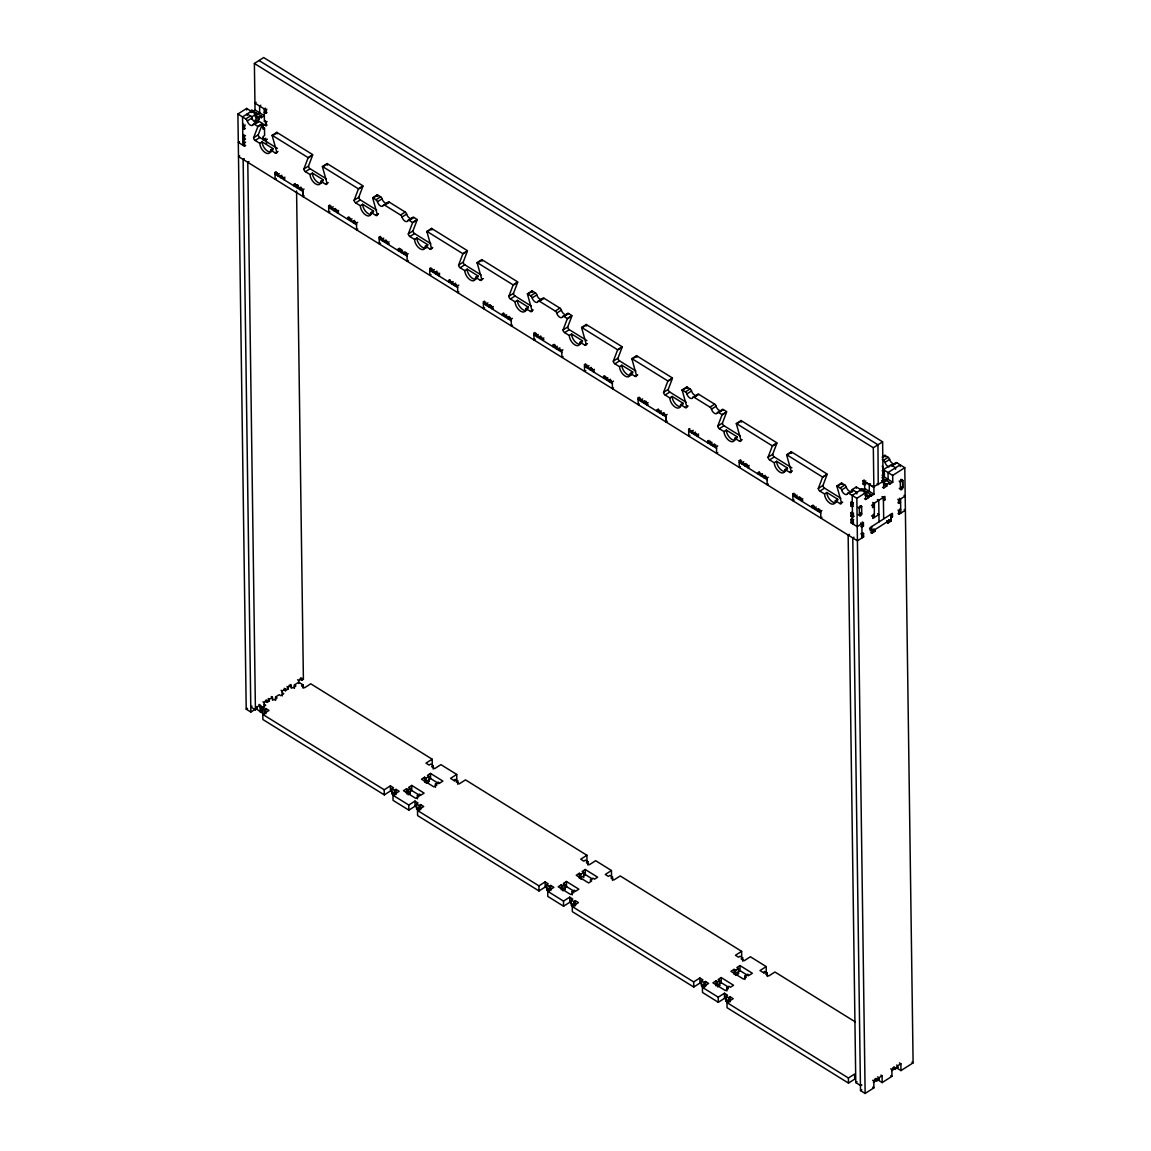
<?xml version="1.0" encoding="UTF-8"?>
<svg xmlns="http://www.w3.org/2000/svg" width="1151" height="1151" viewBox="0 0 1151 1151"><rect width="100%" height="100%" fill="white"/><g stroke="black" fill="none" stroke-linecap="round" stroke-linejoin="round"><path stroke-width="1.5" d="M253.594 137.818L257.766 126.84L262.399 123.876L258.241 134.854L253.594 137.818A2.187 1.194 57.5 0 0 255.162 140.48L259.809 143.357A7.654 4.172 57.5 0 0 265.305 152.666A7.654 4.172 57.5 0 0 270.643 150.076L272.96 148.594L262.126 141.875L259.809 143.357M303.864 169.024L308.022 158.047L312.669 155.083L308.497 166.061L303.864 169.024A2.187 1.194 57.5 0 0 305.432 171.686L310.065 174.564A7.654 4.172 57.5 0 0 315.575 183.872A7.654 4.172 57.5 0 0 320.899 181.282L323.23 179.801L312.396 173.082L310.065 174.564M354.12 200.231L358.292 189.253L362.925 186.289L358.767 197.267L354.12 200.231A2.187 1.194 57.5 0 0 355.688 202.893L360.335 205.77A7.654 4.172 57.5 0 0 365.831 215.079A7.654 4.172 57.5 0 0 371.169 212.489L373.485 211.007L362.651 204.288L360.335 205.77M408.332 233.883L412.49 222.906L417.137 219.942L412.964 230.919L408.332 233.883A2.187 1.194 57.5 0 0 409.9 236.545L414.547 239.422A7.654 4.172 57.5 0 0 420.043 248.745A7.654 4.172 57.5 0 0 425.366 246.156L427.697 244.674L416.863 237.94L414.547 239.422M458.587 265.09L462.76 254.112L467.392 251.148L463.234 262.126L458.587 265.09A2.187 1.194 57.5 0 0 460.155 267.751L464.803 270.629A7.654 4.172 57.5 0 0 470.299 279.952A7.654 4.172 57.5 0 0 475.636 277.362L477.953 275.88L467.119 269.147L464.803 270.629M508.857 296.296L513.015 285.319L517.662 282.355L513.49 293.332L508.857 296.296A2.187 1.194 57.5 0 0 510.425 298.958L515.072 301.835A7.654 4.172 57.5 0 0 520.569 311.158A7.654 4.172 57.5 0 0 525.892 308.569L528.223 307.087L517.389 300.353L515.072 301.835M563.055 329.949L567.227 318.971L571.874 316.021L567.702 326.999L563.055 329.949A2.187 1.194 57.5 0 0 564.637 332.61L569.27 335.502A7.654 4.172 57.5 0 0 574.766 344.811A7.654 4.172 57.5 0 0 580.104 342.221L582.42 340.739L571.601 334.02L569.27 335.502M613.325 361.155L617.497 350.177L622.13 347.228L617.972 358.206L613.325 361.155A2.187 1.194 57.5 0 0 614.893 363.817L619.54 366.709A7.654 4.172 57.5 0 0 625.036 376.017A7.654 4.172 57.5 0 0 630.374 373.428L632.69 371.946L621.857 365.227L619.54 366.709M663.58 392.362L667.753 381.384L672.4 378.434L668.227 389.412L663.58 392.362A2.187 1.194 57.5 0 0 665.163 395.023L669.796 397.915A7.654 4.172 57.5 0 0 675.292 407.224A7.654 4.172 57.5 0 0 680.629 404.634L682.946 403.152L672.126 396.433L669.796 397.915M717.792 426.028L721.965 415.051L726.598 412.087L722.44 423.064L717.792 426.028A2.187 1.194 57.5 0 0 719.361 428.69L724.008 431.567A7.654 4.172 57.5 0 0 729.504 440.876A7.654 4.172 57.5 0 0 734.842 438.301L737.158 436.819L726.324 430.086L724.008 431.567M768.062 457.235L772.22 446.257L776.867 443.293L772.695 454.271L768.062 457.235A2.187 1.194 57.5 0 0 769.631 459.896L774.263 462.774A7.654 4.172 57.5 0 0 779.774 472.083A7.654 4.172 57.5 0 0 785.097 469.507L787.428 468.025L776.594 461.292L774.263 462.774M818.318 488.441L822.49 477.464L827.123 474.5L822.965 485.477L818.318 488.441A2.187 1.194 57.5 0 0 819.886 491.103L824.533 493.98A7.654 4.172 57.5 0 0 830.029 503.304A7.654 4.172 57.5 0 0 835.367 500.714L837.683 499.232L826.85 492.499L824.533 493.98M878.227 484.657L877.954 444.79L259.033 60.514M259.479 116.611L261.219 117.69L264.313 115.719L255.033 109.949L254.385 63.478L263.665 57.55L882.601 441.84L883.148 481.506L881.795 480.672M256.759 708.282L250.846 712.052L246.213 709.16L237.897 114.021L246.659 108.424L255.954 114.194L256.04 120.999L259.133 119.013L259.119 117.316L255.047 114.798M266.974 112.539L265.823 113.273L265.766 109.877L254.946 103.144L256.169 102.367M250.357 111.215L251.911 110.223L261.205 115.992L261.219 117.69M260.802 105.245L259.579 106.036L259.68 112.827L256.975 114.553M252.716 111.431L255.033 109.949M245.81 118.927L250.443 115.963A2.187 1.194 57.5 0 1 251.925 118.006A4.374 2.388 57.5 0 0 254.875 122.078A4.374 2.388 57.5 0 0 257.752 121.632A2.187 1.194 57.5 0 1 259.205 121.402L262.457 123.43L257.824 126.394L254.558 124.366A2.187 1.194 57.5 0 0 253.119 124.596A4.374 2.388 57.5 0 1 250.227 125.042A4.374 2.388 57.5 0 1 247.278 120.97A2.187 1.194 57.5 0 0 245.81 118.927L237.897 114.021M254.472 114.539L256.558 113.1L256.572 114.481M251.911 119.244L251.868 116.798L255.954 114.194M265.449 108.136L264.226 108.913L264.399 121.387L265.953 122.337L265.996 125.747L267.147 124.999M247.278 120.97L251.925 118.006M265.766 109.877L266.931 109.129M243.811 124.092L242.645 124.84L244.199 125.79L244.242 129.2L245.408 128.452M266.586 110.827L264.27 112.309L265.823 113.273M244.199 125.79L245.364 125.056M259.119 117.316L261.205 115.992M244.588 127.027L242.703 128.236L244.242 129.2M253.119 124.596L257.752 121.632M254.558 124.366L259.205 121.402M243.954 134.581L242.803 135.329L244.343 136.278L244.386 139.688L245.551 138.94M264.399 121.387L265.564 120.639M244.343 136.278L245.508 135.545M265.953 122.337L267.104 121.603M244.588 137.616L242.847 138.724L244.386 139.688M266.183 123.675L262.903 125.776L262.946 129.171L264.5 128.178L262.169 126.739M239.451 141.616L238.3 142.364L244.487 146.206L245.638 145.458M244.055 141.098L242.89 141.846L244.444 142.796L244.487 146.206M244.444 142.796L245.595 142.062M244.487 144.249L242.933 145.242L242.544 116.898L251.306 111.302L251.321 112.582M255.162 140.48L259.809 137.516L277.405 148.436M265.809 138.206L263.09 139.933L263.047 136.537L264.601 135.559L264.5 128.178M239.653 155.788L238.487 156.536L857.423 540.812L863.61 536.87L863.567 533.46L862.401 532.74M272.183 135.3L276.83 132.351L312.727 154.637L308.08 157.601L272.183 135.3A2.187 1.194 57.5 0 0 272.255 135.832L276.801 152.22A2.187 1.194 57.5 0 1 275.276 152.968L270.643 150.076M272.255 135.832L276.902 132.869A2.187 1.194 57.5 0 1 276.83 132.351M266.226 142.249L266.198 139.918L267.349 139.17M266.528 143.127L267.406 142.58M244.3 158.665L243.134 159.413L250.846 712.052M248.947 161.543L247.782 162.291L255.421 709.822L256.975 708.843L256.946 707.146L255.781 706.426M275.276 152.968L276.729 152.033M276.801 152.22L277.966 151.486M276.269 178.52L275.118 179.268L275.017 172.463L276.182 171.729M277.377 172.679L275.046 174.161L302.9 191.454L302.972 196.548L304.123 195.814M279.29 175.34L278.139 176.089L278.11 174.391L279.276 173.643M282.455 176.578L280.715 177.686L280.686 175.988L281.851 175.24M284.973 178.865L283.808 179.614L283.779 177.901L284.944 177.168M305.432 171.686L310.065 168.722L326.409 178.865M296.152 184.721L294.124 186.016L294.095 184.318L295.26 183.57M322.453 166.507L327.085 163.557L362.982 185.843L358.349 188.807L322.453 166.507A2.187 1.194 57.5 0 0 322.525 167.039L327.071 183.426A2.187 1.194 57.5 0 1 325.546 184.174L320.899 181.282M322.525 167.039L327.157 164.075A2.187 1.194 57.5 0 1 327.085 163.557M298.67 187.009L297.217 187.93L297.203 186.232L298.354 185.498M301.835 188.246L299.792 189.541L299.778 187.829L300.929 187.095M302.958 196.562L302.871 189.757L304.037 189.023M325.546 184.174L328.222 182.692M329.92 211.827L328.754 212.575L328.654 205.77L329.819 205.022M331.013 205.986L328.697 207.468L356.551 224.762M333.229 208.46L331.776 209.396L331.747 207.684L333.2 206.763M336.682 209.511L334.351 210.993L334.337 209.295L335.488 208.547M338.61 212.172L337.444 212.921L337.43 211.209L338.581 210.475M355.688 202.893L360.335 199.929L376.679 210.072M372.708 197.727L377.355 194.764L380.621 196.792A2.187 1.194 57.5 0 1 382.089 198.821A4.374 2.388 57.5 0 0 385.038 202.907A4.374 2.388 57.5 0 0 387.93 202.447A2.187 1.194 57.5 0 1 389.369 202.216L405.181 212.043A2.187 1.194 57.5 0 1 406.648 214.072A4.374 2.388 57.5 0 0 409.598 218.158A4.374 2.388 57.5 0 0 412.49 217.697A2.187 1.194 57.5 0 1 413.928 217.467L417.194 219.496L412.547 222.46L409.296 220.431A2.187 1.194 57.5 0 0 407.842 220.661A4.374 2.388 57.5 0 1 404.965 221.121A4.374 2.388 57.5 0 1 402.016 217.035A2.187 1.194 57.5 0 0 400.534 214.992L384.722 205.18A2.187 1.194 57.5 0 0 383.283 205.41A4.374 2.388 57.5 0 1 380.391 205.871A4.374 2.388 57.5 0 1 377.442 201.785A2.187 1.194 57.5 0 0 375.974 199.742L372.708 197.727A2.187 1.194 57.5 0 0 372.78 198.245L377.327 214.633A2.187 1.194 57.5 0 1 375.801 215.381L371.169 212.489M372.78 198.245L377.427 195.282A2.187 1.194 57.5 0 1 377.355 194.764M349.645 218.114L347.76 219.323L347.746 217.611L348.897 216.877M375.974 199.742L380.621 196.792M377.442 201.785L382.089 198.821M352.019 220.503L350.854 221.237L350.839 219.539L351.99 218.805M355.472 221.539L353.443 222.848L353.415 221.136L354.58 220.402M383.283 205.41L387.93 202.447M357.76 229.121L356.609 229.869L356.508 223.064L357.673 222.316M384.722 205.18L389.369 202.216M375.801 215.381L378.132 213.899M377.327 214.633L378.492 213.899M400.534 214.992L405.181 212.043M402.016 217.035L406.648 214.072M380.463 243.221L379.298 243.954L379.211 237.149L380.362 236.415M381.542 237.379L379.226 238.847L407.08 256.141M407.842 220.661L412.49 217.697M409.296 220.431L413.928 217.467M383.772 239.854L382.319 240.775L382.305 239.077L383.743 238.142M386.937 241.077L384.909 242.372L384.88 240.674L386.045 239.94M389.153 243.552L388.002 244.3L387.973 242.602L389.139 241.854M409.9 236.545L414.547 233.581L430.891 243.724M401.138 249.436A1.64 1.036 -0.8 0 1 400.634 249.22L398.318 250.702L398.289 249.004L399.455 248.256M426.92 231.38L431.553 228.416L467.464 250.702L462.817 253.666L426.92 231.38A2.187 1.194 57.5 0 0 426.992 231.898L431.539 248.299A2.187 1.194 57.5 0 1 430.014 249.033L425.366 246.156M426.992 231.898L431.625 228.948A2.187 1.194 57.5 0 1 431.553 228.416M402.85 251.695L401.411 252.616L401.382 250.918L402.548 250.184M406.591 252.558L403.987 254.227L403.958 252.529L405.123 251.781M408.317 260.5L407.152 261.248L407.051 254.443L408.217 253.709M430.014 249.033L432.33 247.551M431.539 248.299L432.704 247.551M431.006 274.6L429.841 275.334L429.755 268.543L430.906 267.795M432.1 268.744L429.783 270.226L457.638 287.52M434.315 271.233L432.862 272.154L432.848 270.456L434.301 269.535M437.768 272.283L435.452 273.765L435.423 272.053L436.876 271.132M439.696 274.945L438.545 275.679L438.517 273.981L439.682 273.233M460.155 267.751L464.803 264.788L481.147 274.945M450.602 280.973L448.861 282.081L448.832 280.384L449.998 279.65M477.176 262.586L481.823 259.622L517.72 281.909L513.073 284.873L477.176 262.586A2.187 1.194 57.5 0 0 477.248 263.104L481.794 279.506A2.187 1.194 57.5 0 1 480.284 280.24L475.636 277.362M477.248 263.104L481.895 260.155A2.187 1.194 57.5 0 1 481.823 259.622M453.408 283.074L451.955 284.009L451.926 282.312L453.091 281.563M456.271 284.498L454.53 285.606L454.501 283.909L455.667 283.16M458.861 291.894L457.695 292.627L457.609 285.822L458.76 285.088M480.284 280.24L482.888 278.571M481.794 279.506L482.96 278.758M484.643 307.907L483.492 308.641L483.391 301.835L484.557 301.102M485.751 302.051L483.42 303.533L511.274 320.827M487.966 304.54L486.513 305.461L486.485 303.763L487.938 302.842M491.405 305.576L489.089 307.058L489.06 305.36L490.225 304.627M493.347 308.238L492.182 308.986L492.153 307.288L493.319 306.54M510.425 298.958L515.072 295.994L531.402 306.152M527.446 293.793L532.079 290.829L535.344 292.858A2.187 1.194 57.5 0 1 536.826 294.901A4.374 2.388 57.5 0 0 539.776 298.972A4.374 2.388 57.5 0 0 542.653 298.526A2.187 1.194 57.5 0 1 544.106 298.296L559.904 308.108A2.187 1.194 57.5 0 1 561.386 310.151A4.374 2.388 57.5 0 0 564.335 314.223A4.374 2.388 57.5 0 0 567.227 313.777A2.187 1.194 57.5 0 1 568.666 313.547L571.932 315.575L567.285 318.525L564.019 316.511A2.187 1.194 57.5 0 0 562.58 316.726A4.374 2.388 57.5 0 1 559.688 317.187A4.374 2.388 57.5 0 1 556.739 313.115A2.187 1.194 57.5 0 0 555.271 311.072L539.459 301.245A2.187 1.194 57.5 0 0 538.021 301.476A4.374 2.388 57.5 0 1 535.129 301.936A4.374 2.388 57.5 0 1 532.179 297.864A2.187 1.194 57.5 0 0 530.712 295.821L527.446 293.793A2.187 1.194 57.5 0 0 527.518 294.325L532.064 310.712A2.187 1.194 57.5 0 1 530.539 311.446L525.892 308.569M527.518 294.325L532.15 291.361A2.187 1.194 57.5 0 1 532.079 290.829M504.67 314.007L502.498 315.388L502.469 313.691L503.634 312.943M530.712 295.821L535.344 292.858M532.179 297.864L536.826 294.901M507.044 316.381L505.591 317.316L505.562 315.604L506.728 314.87M510.497 317.431L508.166 318.913L508.152 317.216L509.303 316.467M538.021 301.476L542.653 298.526M512.497 325.201L511.332 325.934L511.245 319.129L512.396 318.395M539.459 301.245L544.106 298.296M530.539 311.446L532.28 310.338M532.064 310.712L533.23 309.964M555.271 311.072L559.904 308.108M556.739 313.115L561.386 310.151M535.186 339.286L534.035 340.02L533.935 333.229L535.1 332.481M536.294 333.43L533.978 334.912L561.817 352.206M562.58 316.726L567.227 313.777M564.019 316.511L568.666 313.547M538.51 335.919L537.057 336.84L537.028 335.142L538.193 334.409M541.661 337.157L539.632 338.452L539.618 336.739L540.769 336.006M543.891 339.631L542.725 340.365L542.711 338.667L543.862 337.934M564.637 332.61L569.27 329.661L586.881 340.581M554.739 344.883L555.372 345.286L553.041 346.768L553.027 345.07L554.178 344.336M581.643 327.445L586.291 324.481L622.187 346.782L617.555 349.731L581.643 327.445A2.187 1.194 57.5 0 0 581.715 327.977L586.276 344.365A2.187 1.194 57.5 0 1 584.751 345.099L580.104 342.221M581.715 327.977L586.363 325.014A2.187 1.194 57.5 0 1 586.291 324.481M557.588 347.775L556.134 348.695L556.12 346.998L557.271 346.25M560.163 349.372L558.724 350.292L558.695 348.595L559.861 347.861M563.04 356.58L561.889 357.314L561.789 350.523L562.954 349.775M584.751 345.099L586.492 343.991M586.276 344.365L587.427 343.631M585.744 370.665L584.579 371.413L584.478 364.608L585.643 363.86M586.837 364.824L584.521 366.306L612.375 383.6M588.765 367.486L587.6 368.234L587.571 366.522L589.024 365.601M592.204 368.536L590.175 369.831L590.161 368.133L591.312 367.385M594.434 371.01L593.269 371.744L593.254 370.046L594.405 369.313M614.893 363.817L619.54 360.867L635.884 371.01M605.469 376.952L603.584 378.161L603.57 376.449L604.721 375.715M631.913 358.652L636.561 355.702L672.457 377.988L667.81 380.938L631.913 358.652A2.187 1.194 57.5 0 0 631.985 359.184L636.532 375.571A2.187 1.194 57.5 0 1 635.007 376.305L630.374 373.428M631.985 359.184L636.632 356.22A2.187 1.194 57.5 0 1 636.561 355.702M608.131 379.154L606.692 380.075L606.663 378.377L607.814 377.643M611.296 380.377L609.267 381.672L609.239 379.974L610.404 379.24M613.584 387.959L612.433 388.707L612.332 381.902L613.497 381.154M635.007 376.305L637.035 375.01M636.532 375.571L637.697 374.838M639.38 403.972L638.215 404.706L638.129 397.915L639.28 397.167M640.474 398.131L638.158 399.598L666.012 416.892L666.084 422M642.69 400.606L641.236 401.526L641.222 399.829L642.675 398.908M646.43 401.469L643.826 403.138L643.797 401.44L644.963 400.692M648.071 404.318L646.92 405.051L646.891 403.354L648.056 402.62M665.163 395.023L669.796 392.074L686.14 402.217M682.169 389.858L686.816 386.909L690.082 388.923A2.187 1.194 57.5 0 1 691.55 390.966A4.374 2.388 57.5 0 0 694.499 395.052A4.374 2.388 57.5 0 0 697.391 394.592A2.187 1.194 57.5 0 1 698.83 394.361L714.642 404.174A2.187 1.194 57.5 0 1 716.123 406.217A4.374 2.388 57.5 0 0 719.073 410.303A4.374 2.388 57.5 0 0 721.95 409.842A2.187 1.194 57.5 0 1 723.404 409.612L726.655 411.641L722.022 414.605L718.756 412.576A2.187 1.194 57.5 0 0 717.318 412.806A4.374 2.388 57.5 0 1 714.426 413.252A4.374 2.388 57.5 0 1 711.476 409.18A2.187 1.194 57.5 0 0 710.009 407.137L694.197 397.325A2.187 1.194 57.5 0 0 692.744 397.555A4.374 2.388 57.5 0 1 689.866 398.001A4.374 2.388 57.5 0 1 686.917 393.93A2.187 1.194 57.5 0 0 685.435 391.887L682.169 389.858A2.187 1.194 57.5 0 0 682.241 390.39L686.802 406.778A2.187 1.194 57.5 0 1 685.277 407.526L680.629 404.634M682.241 390.39L686.888 387.427A2.187 1.194 57.5 0 1 686.816 386.909M658.976 410.346L657.235 411.454L657.207 409.756L658.372 409.022M685.435 391.887L690.082 388.923M686.917 393.93L691.55 390.966M661.48 412.648L660.329 413.382L660.3 411.684L661.465 410.936M664.645 413.871L662.904 414.979L662.875 413.281L664.041 412.547M692.744 397.555L697.391 394.592M667.235 421.266L666.069 422L665.969 415.209L667.134 414.461M694.197 397.325L698.83 394.361M685.277 407.526L687.593 406.044M686.802 406.778L687.953 406.044M710.009 407.137L714.642 404.174M711.476 409.18L716.123 406.217M246.213 709.16L247.508 708.34M252.04 706.139L250.774 706.944L255.421 709.822M689.924 435.351L688.758 436.1L688.672 429.294L689.823 428.56M717.318 412.806L721.95 409.842M256.946 707.146L260.04 705.16L258.874 704.441M264.241 707.419L264.169 702.542L267.262 700.556L266.097 699.837M265.248 701.002L267.277 702.268L269.363 700.93L269.348 699.232L272.442 697.261L271.276 696.542M282.283 695.909L282.211 691.017L285.304 689.046L284.153 688.327M283.592 689.665L285.333 690.744L288.167 688.945L288.153 687.233L291.246 685.262L290.081 684.543M298.756 683.464L298.713 680.5L301.807 678.514L300.656 677.795M718.756 412.576L723.404 409.612M693.233 431.985L691.794 432.92L691.765 431.222L693.219 430.287M261.09 706.21L261.162 711.318L262.716 712.268L262.644 707.174L261.09 706.21L260.068 706.872L264.342 709.52L264.413 714.627L255.479 708.239M275.607 700.384L275.564 696.988L279.146 694.7L280.686 695.65L283.793 693.679L282.24 692.715M294.411 688.399L294.354 684.989L298.742 682.198L303.015 684.845L303.073 688.255M299.807 678.961L301.835 680.227L303.389 679.234L296.57 190.937M262.644 707.174L265.737 705.203L264.183 704.239M696.11 433.409L694.37 434.517L694.341 432.819L695.506 432.071M261.263 711.246L260.14 711.965L260.04 705.16M264.342 709.52L265.895 708.541L268.989 710.455L262.802 714.411L262.874 719.504L384.29 794.895L390.477 790.953L390.405 785.845L384.218 789.787L384.29 794.895M303.015 684.845L301.476 685.838L304.569 687.766L310.756 683.809L432.172 759.2L432.244 764.293M698.628 435.697L697.463 436.445L697.434 434.733L698.599 433.999M719.361 428.69L724.008 425.726L740.352 435.869M710.109 442.646L710.095 441.365L707.779 442.847L707.75 441.15L708.915 440.401M736.381 423.525L741.028 420.561L776.925 442.847L772.278 445.811L736.381 423.525A2.187 1.194 57.5 0 0 736.453 424.043L740.999 440.43A2.187 1.194 57.5 0 1 739.474 441.178L734.842 438.301M736.453 424.043L741.1 421.079A2.187 1.194 57.5 0 1 741.028 420.561M712.325 443.84L710.872 444.761L710.843 443.063L712.009 442.329M715.778 444.89L713.447 446.372L713.433 444.66L714.584 443.926M717.778 452.645L716.613 453.393L716.526 446.588L717.677 445.854M739.474 441.178L742.165 439.696M740.467 466.745L739.316 467.479L739.215 460.673L740.668 459.753M741.575 460.889L739.244 462.371L767.098 479.665M743.791 463.378L742.337 464.299L742.309 462.601L743.762 461.68M747.229 464.414L744.913 465.896L744.884 464.198L746.049 463.465M749.172 467.076L748.006 467.824L747.977 466.126L749.143 465.378M769.631 459.896L774.263 456.933L791.874 467.867M760.207 473.018L758.322 474.226L758.293 472.529L759.459 471.781M786.651 454.731L791.284 451.767L827.181 474.054L822.548 477.018L786.651 454.731A2.187 1.194 57.5 0 0 786.723 455.249L791.269 471.637A2.187 1.194 57.5 0 1 789.744 472.385L785.097 469.507M786.723 455.249L791.356 452.3A2.187 1.194 57.5 0 1 791.284 451.767M762.868 475.219L761.415 476.154L761.387 474.442L762.552 473.708M766.034 476.456L763.991 477.751L763.976 476.054L765.127 475.305M768.321 484.039L767.156 484.772L767.07 477.967L768.221 477.233M789.744 472.385L791.197 471.464M791.269 471.637L792.42 470.903M794.118 500.038L792.953 500.786L792.852 493.98L794.017 493.247M795.212 494.196L792.895 495.678L820.749 512.972M797.427 496.685L795.974 497.606L795.945 495.908L797.111 495.16M869.71 495.491L870.875 496.21L873.969 494.239L873.321 447.753L882.601 441.84M800.88 497.721L798.549 499.203L798.535 497.505L799.686 496.772M802.808 500.383L801.643 501.131L801.628 499.433L802.779 498.685M819.886 491.103L824.533 488.139L840.877 498.282M836.906 485.938L841.554 482.974L844.805 485.003A2.187 1.194 57.5 0 1 846.287 487.046A4.374 2.388 57.5 0 0 849.237 491.117A4.374 2.388 57.5 0 0 852.128 490.657A2.187 1.194 57.5 0 1 853.567 490.441L848.92 493.391A2.187 1.194 57.5 0 0 847.481 493.621A4.374 2.388 57.5 0 1 844.589 494.081A4.374 2.388 57.5 0 1 841.64 489.995A2.187 1.194 57.5 0 0 840.172 487.966L836.906 485.938A2.187 1.194 57.5 0 0 836.978 486.456L841.525 502.858A2.187 1.194 57.5 0 1 840 503.591L835.367 500.714M882.285 456.99L884.889 455.321L888.155 457.35A2.187 1.194 57.5 0 1 889.637 459.393A4.374 2.388 57.5 0 0 892.572 463.465A4.374 2.388 57.5 0 0 895.464 463.019A2.187 1.194 57.5 0 1 896.902 462.788L904.787 467.709L913.103 1062.862L900.988 1070.588L896.053 1067.524M836.978 486.456L841.626 483.506A2.187 1.194 57.5 0 1 841.554 482.974M882.357 457.522L884.961 455.854A2.187 1.194 57.5 0 1 884.889 455.321M814.304 507.332L814.289 506.037L811.959 507.533L811.944 505.836L813.095 505.088M840.172 487.966L844.805 485.003M882.285 459.551L883.508 460.314L888.155 457.35M841.64 489.995L846.287 487.046M883.508 460.314A2.187 1.194 57.5 0 1 884.99 462.357L889.637 459.393M816.505 508.526L815.052 509.447L815.037 507.749L816.188 507.015M819.958 509.576L817.642 511.058L817.613 509.361L818.778 508.613M865.797 484.326L864.631 485.075L863.092 484.111L863.034 480.715L864.2 479.967M852.272 491.995L852.229 489.549L856.315 486.945L865.595 492.714L865.696 499.505L868.789 497.534L868.76 495.836L864.991 493.491M865.811 480.888L864.588 481.665L864.703 489.607M888.514 483.492L889.665 484.211L892.773 482.24L883.479 476.471L883.392 469.68L890.917 464.875L895.55 467.752M882.184 470.845L883.349 470.097L884.5 470.817M847.481 493.621L852.128 490.657M895.464 463.019L890.816 465.968A2.187 1.194 57.5 0 1 892.27 465.752L896.902 462.788M821.958 517.331L820.807 518.079L820.706 511.274L821.872 510.54M863.092 484.111L865.12 482.816M432.172 759.2L425.985 763.142L429.078 765.07L430.632 764.077L433.193 765.674L433.236 769.069M859.998 489.736L861.567 488.743L870.847 494.513L870.875 496.21M391.944 788.752L394.505 790.349L394.577 795.442L392.016 793.859L391.944 788.752L393.498 787.773L390.405 785.845M866.43 493.204L869.322 491.348L869.235 484.557L870.444 483.765M840 503.591L842.69 502.109M882.083 475.162L883.349 475.939L884.5 475.205M862.746 489.707L864.689 488.47L873.969 494.239M882.328 477.219L883.479 476.471M394.505 790.349L396.059 789.356L399.152 791.284L392.966 795.226L393.038 800.333L408.85 810.146L415.036 806.204L414.964 801.096L408.778 805.038L408.85 810.146M433.193 765.674L431.639 766.652L434.733 768.58L440.934 764.638L456.731 774.45L456.803 779.544L454.328 781.126M392.016 793.859L393.57 792.866L390.477 790.953M853.51 506.023L852.344 506.757L850.805 505.793L850.747 502.397L852.2 501.476M872.645 1080.329L873.81 1081.062L873.911 1087.853L865.135 1093.45L856.833 498.297L865.595 492.714M882.198 480.298L883.651 481.19L873.192 487.017M892.773 482.24L892.672 475.435L904.787 467.709M885.608 480.96L888.126 479.363L888.025 472.557L900.168 464.817L900.168 466.601M853.452 502.613L852.301 503.361L850.747 502.397M406.548 788.723L403.454 790.694L415.828 798.391L418.921 796.406L417.381 795.456L419.453 794.118L421.007 795.082L424.1 793.111L411.727 785.428L408.634 787.399L410.173 788.363L410.245 793.456L408.159 794.794L408.087 789.687L406.548 788.723L406.62 793.83M424.59 777.213L421.496 779.184L433.884 786.867L436.977 784.896L435.423 783.932L438.258 782.133L439.811 783.083L442.905 781.112L430.517 773.429L427.424 775.4L428.978 776.364L429.05 781.471L426.215 783.27L426.143 778.177L424.59 777.213L424.661 782.32M850.805 505.793L853.409 504.138M408.087 789.687L410.173 788.363M426.143 778.177L428.978 776.364M868.76 495.836L870.847 494.513M882.587 487.276L883.738 487.995L886.831 486.024L886.817 484.326L889.651 482.514L882.112 477.838M411.727 785.428L411.799 790.521L408.706 792.492L410.245 793.456M428.532 779.846L430.589 778.536L430.517 773.429M854.229 516.137L852.488 517.245L850.949 516.281L850.891 512.886L852.344 511.95M900.916 479.435L902.657 480.514L900.327 481.996L899.147 481.075M853.61 513.101L852.445 513.85L850.891 512.886M850.949 516.281L853.553 514.612M878.443 500.527L877.379 499.505M862.257 521.979L863.408 522.698L857.222 526.64L851.035 522.799L850.992 519.403L852.445 518.468M902.657 480.514L902.744 487.592L900.427 489.074L899.248 488.369M853.697 519.619L852.531 520.367L850.992 519.403M883.421 500.786L884.975 499.793L884.918 496.398L872.544 504.296L872.587 507.692L874.141 506.699L871.825 505.26M456.731 774.45L450.545 778.393L453.638 780.32L455.192 779.328L457.753 780.925L457.796 784.32M851.035 522.799L853.351 521.317M853.74 523.014L852.589 523.763L852.186 495.419L860.948 489.822L860.977 491.103M416.518 804.002L419.079 805.599L419.151 810.692L416.59 809.11L416.518 804.002L418.058 803.024L414.964 801.096M874.242 514.065L872.703 515.058L872.746 518.454L878.932 514.511L877.58 513.677M419.079 805.599L420.619 804.607L423.712 806.534L417.525 810.477L417.597 815.584L539.013 890.96L545.2 887.018L545.128 881.911L538.941 885.867L539.013 890.96M457.753 780.925L456.213 781.903L459.307 783.831L465.493 779.889L586.909 855.265L586.981 860.372M898.269 500.973L900.586 502.411L899.046 503.404L899.003 499.994L905.204 496.038L904.024 495.333M416.59 809.11L418.13 808.117M849.309 534.309L848.143 535.042L855.783 1082.587L860.43 1085.465L861.682 1084.659M863.408 522.698L863.466 526.093L861.912 527.086L860.747 526.367M853.956 537.186L852.776 537.934L860.502 1090.572L865.135 1093.45M863.567 533.46L862.013 534.452L860.862 533.733M904.226 509.505L905.391 510.224L899.19 514.166L899.147 510.771L900.701 509.778L899.535 509.059M890.932 517.72L892.485 516.741L892.428 513.332L870.257 527.475L870.3 530.884L871.854 529.892L869.523 528.453M871.868 531.589L890.96 519.418M870.732 532.582L871.897 533.301L874.99 531.316L874.961 529.618L873.81 528.899M886.73 522.381L887.881 523.101L890.975 521.13L890.888 514.324M586.909 855.265L580.723 859.222L583.816 861.135L585.355 860.157L587.916 861.739L587.974 865.149M546.682 884.831L549.243 886.414L549.315 891.521L546.754 889.924L546.682 884.831L548.221 883.839L545.128 881.911M549.243 886.414L550.797 885.436L553.89 887.349L547.703 891.291L547.775 896.399L563.573 906.211L569.774 902.269L569.702 897.161L563.515 901.118L563.573 906.211M587.916 861.739L586.377 862.732L589.47 864.646L595.657 860.703L611.469 870.516L611.541 875.623M546.754 889.924L548.293 888.932M561.271 884.802L558.177 886.774L570.565 894.456L573.658 892.485L572.105 891.521L574.191 890.198L575.745 891.147L578.838 889.176L566.45 881.493L563.357 883.464L564.911 884.428L564.983 889.522L562.897 890.86L562.825 885.752L561.271 884.802L561.343 889.896M580.938 879.35L580.867 874.242L579.327 873.278L576.234 875.264L588.607 882.946L591.7 880.975L590.161 880.011L592.995 878.199L594.535 879.163L597.628 877.191L585.255 869.494L582.161 871.48L583.715 872.429L583.787 877.537L582.233 876.573M562.825 885.752L564.911 884.428M580.867 874.242L583.715 872.429M564.465 887.91L566.522 886.601L566.45 881.493M583.269 875.911L585.327 874.602L585.255 869.494M611.469 870.516L605.282 874.472L608.375 876.386L609.929 875.407L612.49 876.99L612.533 880.4M571.241 900.082L573.802 901.665L573.874 906.772L571.313 905.175L571.241 900.082L572.795 899.089L569.702 897.161M573.802 901.665L575.356 900.686L578.449 902.6L572.263 906.556L572.335 911.65L693.751 987.04L699.937 983.083L699.866 977.99L693.679 981.932L693.751 987.04M612.49 876.99L610.936 877.983L614.03 879.896L620.216 875.954L741.632 951.345L741.704 956.438M571.313 905.175L572.867 904.197M741.632 951.345L735.446 955.287L738.539 957.215L740.093 956.222L742.654 957.819L742.697 961.214M701.419 980.897L703.98 982.494L704.052 987.587L701.491 985.99L701.419 980.897L702.959 979.904L699.866 977.99M703.98 982.494L705.52 981.501L708.613 983.414L702.427 987.371L702.498 992.464L718.31 1002.291L724.497 998.334L724.425 993.241L718.238 997.183L718.31 1002.291M742.654 957.819L741.115 958.797L744.208 960.725L750.394 956.769L766.206 966.595L766.278 971.689L763.804 973.271M701.491 985.99L703.031 985.011M717.605 985.227L717.562 981.832L716.008 980.868L712.915 982.839L725.288 990.522L728.382 988.551L726.842 987.587L728.928 986.263L730.468 987.227L733.561 985.256L721.188 977.559L718.095 979.544L719.634 980.494L719.706 985.601L717.62 986.925M734.065 969.358L730.957 971.329L743.345 979.012L746.438 977.041L744.884 976.077L747.718 974.264L749.272 975.228L752.366 973.257L739.992 965.574L736.899 967.545L738.438 968.509L738.51 973.602L735.676 975.415L735.604 970.322L734.065 969.358L734.122 974.451M717.562 981.832L719.634 980.494M735.604 970.322L738.438 968.509M719.202 983.976L721.26 982.666L721.188 977.559M737.992 971.991L740.064 970.667L739.992 965.574M766.206 966.595L760.02 970.538L763.113 972.466L764.652 971.473L767.213 973.07L767.271 976.465M725.979 996.147L728.54 997.744L728.612 1002.838L726.051 1001.255L725.979 996.147L727.518 995.155L724.425 993.241M728.54 997.744L730.094 996.752L733.187 998.68L727 1002.622L727.072 1007.715L848.474 1083.105L854.675 1079.163L854.603 1074.056L848.416 1078.012L848.474 1083.105M767.213 973.07L765.674 974.048L768.767 975.976L774.954 972.019L855.394 1021.973M726.051 1001.255L727.59 1000.262M855.783 1082.587L857.035 1081.782M873.81 1081.062L876.904 1079.077L875.738 1078.358M874.314 1079.163L876.933 1080.789L879.019 1079.451L878.99 1077.753L882.083 1075.782L880.932 1075.063M878.76 1078.919L877.537 1079.696L882.184 1082.573L891.953 1076.343L891.867 1069.538L894.96 1067.567L893.795 1066.848M892.658 1067.826L894.974 1069.265L897.823 1067.452L897.794 1065.754L900.888 1063.783L899.435 1062.891M860.502 1090.572L861.797 1089.738M873.408 1082.343L876.156 1080.573M891.824 1070.588L896.341 1067.711M874.156 487.247L863.034 480.715M871.58 515.792L874.285 517.475L874.386 503.116M883.09 497.563L882.026 496.541M865.063 481.967L866.43 482.816M867.106 483.233L868.458 484.067M869.134 484.485L870.487 485.334M871.163 485.751L872.516 486.6M874.098 503.304L872.731 502.469M254.385 63.478L873.321 447.753M901.175 479.42L902.629 480.312L902.729 487.607A1.64 0.906 -58.2 0 1 901.578 489.621A1.64 0.906 -58.2 0 1 900.413 489.089L900.298 481.794A1.568 0.878 -58.2 0 1 902.557 480.37M883.392 469.68L892.672 475.435M901.564 486.887L902.744 487.592M882.457 481.622L885.004 479.636L885.018 481.017M883.335 482.168L886.817 484.326M883.349 483.866L886.831 486.024M877.163 483.636L878.515 484.47M899.406 498.268L900.571 499.002L900.773 513.159L898.471 511.749M897.838 499.275L899.003 499.994M897.881 502.67L899.046 503.404M882.644 498.354L884.975 499.793M897.981 510.051L899.147 510.771M898.039 513.447L899.19 514.166M255.076 116.496L259.133 119.013M865.02 495.203L868.789 497.534M251.868 116.798L247.177 113.935L247.206 115.431M852.229 489.549L856.876 492.427M263.291 124.063L265.996 125.747M254.889 120.265L256.04 120.999M864.53 498.786L865.696 499.505M890.155 515.288L892.485 516.741M848.92 493.391L856.833 498.297M888.658 519.676L890.975 521.13M886.702 520.684L887.867 521.403L887.881 523.101M860.459 505.749L861.624 506.469L861.725 513.763A1.64 0.906 -58.2 0 1 860.588 515.777A1.64 0.906 -58.2 0 1 859.409 515.245L858.243 514.526M860.473 505.965L861.624 506.685L859.308 508.152L858.142 507.231M243.854 125.833L244.731 126.581M262.802 137.818L266.198 139.918M860.185 512.799L861.725 513.763L859.409 515.245L859.308 507.951A1.568 0.878 -58.2 0 1 861.567 506.526M872.962 530.064L874.99 531.316M860.703 522.957L861.869 523.676L862.07 537.848M861.437 524.842L863.466 526.093M861.581 535.603L863.61 536.87M275.017 172.463L278.11 174.391M280.686 175.988L283.779 177.901M294.095 184.318L297.203 186.232M299.778 187.829L302.871 189.757M328.654 205.77L331.747 207.684M334.337 209.295L337.43 211.209M347.746 217.611L350.839 219.539M353.415 221.136L356.508 223.064M379.211 237.149L382.305 239.077M384.88 240.674L387.973 242.602M398.289 249.004L401.382 250.918M403.958 252.529L407.051 254.443M429.755 268.543L432.848 270.456M435.423 272.053L438.517 273.981M448.832 280.384L451.926 282.312M454.501 283.909L457.609 285.822M483.391 301.835L486.485 303.763M489.06 305.36L492.153 307.288M502.469 313.691L505.562 315.604M508.152 317.216L511.245 319.129M533.935 333.229L537.028 335.142M539.618 336.739L542.711 338.667M553.027 345.07L556.12 346.998M558.695 348.595L561.789 350.523M584.478 364.608L587.571 366.522M590.161 368.133L593.254 370.046M603.57 376.449L606.663 378.377M609.239 379.974L612.332 381.902M638.129 397.915L641.222 399.829M643.797 401.44L646.891 403.354M657.207 409.756L660.3 411.684M662.875 413.281L665.969 415.209M688.672 429.294L691.765 431.222M694.341 432.819L697.434 434.733M707.75 441.15L710.843 443.063M713.433 444.66L716.526 446.588M739.215 460.673L742.309 462.601M744.884 464.198L747.977 466.126M758.293 472.529L761.387 474.442M763.976 476.054L767.07 477.967M792.852 493.98L795.945 495.908M798.535 497.505L801.628 499.433M811.944 505.836L815.037 507.749M817.613 509.361L820.706 511.274M688.686 430.992L716.541 448.286M302.224 678.514L303.389 679.234M297.562 679.781L298.713 680.5M911.937 1062.128L913.103 1062.862M294.354 684.989L295.908 685.953L292.814 687.924L288.944 685.521M286.987 686.514L288.153 687.233M896.629 1065.035L897.794 1065.754M287.016 688.212L288.167 688.945M896.658 1066.732L897.823 1067.452M430.589 778.536L438.848 783.658M585.327 874.602L592.204 878.875M740.064 970.667L748.308 975.789M427.496 780.507L429.05 781.471M736.971 972.653L738.51 973.602M281.06 690.298L282.211 691.017M890.701 1068.819L891.867 1069.538M890.802 1075.624L891.953 1076.343M275.564 696.988L277.103 697.938L274.01 699.923L272.47 698.959M268.183 698.513L269.348 699.232M877.537 1076.847L878.99 1077.753M268.212 700.211L269.363 700.93M877.853 1078.732L879.019 1079.451M411.799 790.521L420.043 795.643M566.522 886.601L574.781 891.723M721.26 982.666L728.137 986.939M263.004 701.808L264.169 702.542M563.429 888.572L564.983 889.522M718.166 984.637L719.706 985.601M872.746 1087.134L873.911 1087.853M415.036 806.204L417.094 807.484M545.2 887.018L547.272 888.299M569.774 902.269L571.831 903.549M699.937 983.083L701.995 984.364M724.497 998.334L726.569 999.615M255.81 708.124L256.975 708.843M860.79 1084.904L861.653 1085.451M262.802 714.411L384.218 789.787M392.966 795.226L408.778 805.038M417.525 810.477L538.941 885.867M547.703 891.291L563.515 901.118M572.263 906.556L693.679 981.932M702.427 987.371L718.238 997.183M727 1002.622L848.416 1078.012M884.961 455.854L885.248 456.875M882.313 465.982L884.587 474.183M841.626 483.506L841.899 484.528M791.356 452.3L791.643 453.321M741.1 421.079L741.373 422.115M686.888 387.427L687.176 388.448M636.632 356.22L636.906 357.242M586.363 325.014L586.65 326.035M532.15 291.361L532.438 292.383M481.895 260.155L482.183 261.176M431.625 228.948L431.913 229.97M377.427 195.282L377.701 196.317M327.157 164.075L327.445 165.111M276.902 132.869L277.19 133.89M895.536 467.766L895.55 469.263M900.888 1063.783L900.988 1070.588M889.651 482.514L889.665 484.211M894.96 1067.567L894.974 1069.265M883.651 481.19L883.738 487.995M883.378 497.376L883.68 518.914M878.731 500.34L879.033 521.878M882.083 1075.782L882.184 1082.573M871.796 526.496L871.897 533.301M876.904 1079.077L876.933 1080.789M866.228 493.218L866.199 491.621L864.128 493.175M861.567 488.743L861.581 490.125M856.833 492.455L856.848 493.952M856.315 486.945L856.33 488.225M744.884 976.077L744.942 979.487M730.094 996.752L730.166 1001.859M726.842 987.587L726.885 990.997M716.008 980.868L716.08 985.975M705.52 981.501L705.592 986.608M659.566 410.288L659.566 411.252M605.93 376.981L605.93 377.945M579.327 873.278L579.399 878.386M575.356 900.686L575.428 905.779M572.105 891.521L572.148 894.917M550.797 885.436L550.869 890.529M435.423 783.932L435.466 787.342M420.619 804.607L420.69 809.714M417.381 795.456L417.425 798.852M400.634 249.22L400.649 250.501M396.059 789.356L396.131 794.463M350.105 218.143L350.105 219.107M296.469 184.851L296.469 185.815M301.807 678.514L301.835 680.227M291.246 685.262L291.275 688.24M285.304 689.046L285.333 690.744M272.442 697.261L272.485 700.24M267.262 700.556L267.277 702.268M265.895 708.541L265.967 713.634M251.911 110.223L251.94 111.604M246.659 108.424L246.688 110.021M710.757 441.61A1.64 1.036 -0.8 0 1 710.21 441.423M297.62 184.822A1.64 1.036 -0.8 0 1 296.972 184.736M889.076 466.903A4.374 2.388 57.5 0 1 884.99 462.357M884.543 476.054A2.187 1.194 57.5 0 1 883.349 475.939M883.349 470.097A7.654 4.172 57.5 0 1 883.234 471.306M515.072 295.994A2.187 1.194 57.5 0 1 513.49 293.332M464.803 264.788A2.187 1.194 57.5 0 1 463.234 262.126M414.547 233.581A2.187 1.194 57.5 0 1 412.964 230.919M360.335 199.929A2.187 1.194 57.5 0 1 358.767 197.267M310.065 168.722A2.187 1.194 57.5 0 1 308.497 166.061M259.809 137.516A2.187 1.194 57.5 0 1 258.241 134.854M824.533 488.139A2.187 1.194 57.5 0 1 822.965 485.477M774.263 456.933A2.187 1.194 57.5 0 1 772.695 454.271M724.008 425.726A2.187 1.194 57.5 0 1 722.44 423.064M669.796 392.074A2.187 1.194 57.5 0 1 668.227 389.412M619.54 360.867A2.187 1.194 57.5 0 1 617.972 358.206M569.27 329.661A2.187 1.194 57.5 0 1 567.702 326.999M836.086 502.483A7.654 4.172 57.5 0 1 830.231 500.023A7.654 4.172 57.5 0 1 826.85 492.499M837.683 499.232A7.654 4.172 57.5 0 1 837.568 500.44M785.529 471.378A7.654 4.172 57.5 0 1 779.788 468.615A7.654 4.172 57.5 0 1 776.594 461.292M787.428 468.025A7.654 4.172 57.5 0 1 787.313 469.234M734.957 440.243A7.654 4.172 57.5 0 1 729.346 437.207A7.654 4.172 57.5 0 1 726.324 430.086M737.158 436.819A7.654 4.172 57.5 0 1 737.043 438.027M680.759 406.591A7.654 4.172 57.5 0 1 675.133 403.555A7.654 4.172 57.5 0 1 672.126 396.433M682.946 403.152A7.654 4.172 57.5 0 1 682.744 404.735M631.367 375.068A7.654 4.172 57.5 0 1 625.41 372.938A7.654 4.172 57.5 0 1 621.857 365.227M632.69 371.946A7.654 4.172 57.5 0 1 632.575 373.169M580.536 344.106A7.654 4.172 57.5 0 1 574.781 341.343A7.654 4.172 57.5 0 1 571.601 334.02M582.42 340.739A7.654 4.172 57.5 0 1 582.32 341.962M271.075 151.961A7.654 4.172 57.5 0 1 265.32 149.198A7.654 4.172 57.5 0 1 262.126 141.875M272.96 148.594A7.654 4.172 57.5 0 1 272.758 150.177M321.633 183.067A7.654 4.172 57.5 0 1 315.762 180.606A7.654 4.172 57.5 0 1 312.396 173.082M323.23 179.801A7.654 4.172 57.5 0 1 323.114 181.024M371.284 214.446A7.654 4.172 57.5 0 1 365.673 211.41A7.654 4.172 57.5 0 1 362.651 204.288M373.485 211.007A7.654 4.172 57.5 0 1 373.37 212.23M426.374 247.782A7.654 4.172 57.5 0 1 420.417 245.667A7.654 4.172 57.5 0 1 416.863 237.94M427.697 244.674A7.654 4.172 57.5 0 1 427.582 245.882M476.068 279.247A7.654 4.172 57.5 0 1 470.313 276.47A7.654 4.172 57.5 0 1 467.119 269.147M477.953 275.88A7.654 4.172 57.5 0 1 477.838 277.089M526.626 310.338A7.654 4.172 57.5 0 1 520.756 307.878A7.654 4.172 57.5 0 1 517.389 300.353M528.223 307.087A7.654 4.172 57.5 0 1 528.108 308.295"/></g></svg>
